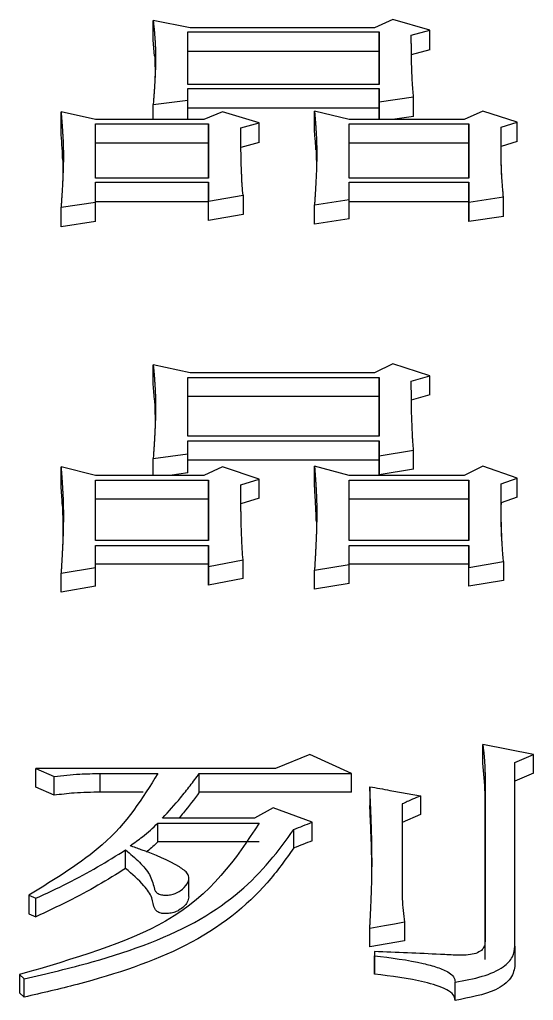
# Model space of a CAD drawing. Header units: millimetres. Extents: x 2016 to 4452, y 736 to 2459.
# Drawn here: x 2589.557 to 2591.969, y 2292.506 to 2297.109 of the extents above; entities that cross this region are included whole.
import ezdxf

# ---------------------------------------------------------------- set-up
doc = ezdxf.new("R2010")
doc.units = ezdxf.units.MM

msp = doc.modelspace()

# ---------------------------------------------------------------- linework, layer by layer
at = {"color": 7, "linetype": 'Continuous', "lineweight": 25}
for p, q in [((2590.1843, 2297.0128), (2590.1843, 2297.105)), ((2590.3574, 2297.0707), (2590.1843, 2297.105)), ((2591.2227, 2297.0707), (2590.3574, 2297.0707)), ((2591.3093, 2297.1088), (2591.2227, 2297.0707)), ((2591.4824, 2297.0592), (2591.3093, 2297.1088)), ((2590.3465, 2297.0516), (2591.2444, 2297.0516)), ((2591.2444, 2296.9595), (2591.2444, 2297.0516)), ((2591.3958, 2297.0363), (2591.4824, 2297.0592)), ((2591.4824, 2296.9671), (2591.4824, 2297.0592)), ((2590.1901, 2296.9394), (2590.1843, 2297.0128)), ((2591.2444, 2296.9595), (2590.3465, 2296.9595)), ((2591.4824, 2296.9671), (2591.3958, 2296.9442)), ((2591.2444, 2296.8047), (2590.3465, 2296.8047)), ((2590.3465, 2296.7305), (2590.3465, 2296.7852)), ((2590.3465, 2296.7852), (2591.2444, 2296.7852)), ((2591.2444, 2296.7852), (2591.2444, 2296.7226)), ((2591.2444, 2296.6934), (2591.2444, 2296.7852)), ((2591.2444, 2296.7226), (2591.4066, 2296.7461)), ((2591.4066, 2296.6544), (2591.4066, 2296.7461)), ((2590.1843, 2296.7109), (2590.3465, 2296.7305)), ((2590.1843, 2296.6401), (2590.1843, 2296.7109)), ((2590.3465, 2296.6401), (2590.3465, 2296.7305)), ((2591.2444, 2296.7226), (2591.2444, 2296.6401)), ((2589.7516, 2296.584), (2589.7516, 2296.6755)), ((2589.9139, 2296.6401), (2589.7516, 2296.6755)), ((2591.2444, 2296.6934), (2590.3465, 2296.6935)), ((2590.5088, 2296.6755), (2590.4223, 2296.6401)), ((2590.6819, 2296.6243), (2590.5088, 2296.6755)), ((2590.9415, 2296.5879), (2590.9415, 2296.6794)), ((2591.1038, 2296.6401), (2590.9415, 2296.6794)), ((2591.2444, 2296.6401), (2591.2444, 2296.6934)), ((2591.4066, 2296.6544), (2591.3073, 2296.6401)), ((2591.7312, 2296.6794), (2591.6446, 2296.6401)), ((2591.8934, 2296.6282), (2591.7312, 2296.6794)), ((2590.4223, 2296.6401), (2589.9139, 2296.6401)), ((2589.9139, 2296.6204), (2590.4439, 2296.6204)), ((2589.9139, 2296.3654), (2589.9139, 2296.6204)), ((2590.4439, 2296.6204), (2590.4439, 2296.3653)), ((2590.4439, 2296.5289), (2590.4439, 2296.6204)), ((2590.5953, 2296.6006), (2590.6819, 2296.6243)), ((2590.6819, 2296.5328), (2590.6819, 2296.6243)), ((2591.6446, 2296.6401), (2591.1038, 2296.6401)), ((2591.1038, 2296.6203), (2591.6663, 2296.6203)), ((2591.1038, 2296.3653), (2591.1038, 2296.6203)), ((2591.6663, 2296.6203), (2591.6663, 2296.3653)), ((2591.6663, 2296.5288), (2591.6663, 2296.6203)), ((2591.8177, 2296.6045), (2591.8934, 2296.6282)), ((2591.8934, 2296.5367), (2591.8934, 2296.6282)), ((2591.8177, 2296.513), (2591.8177, 2296.6045)), ((2590.4439, 2296.5289), (2589.9139, 2296.5289)), ((2590.4439, 2296.3653), (2590.4439, 2296.5289)), ((2590.6819, 2296.5328), (2590.5953, 2296.5091)), ((2591.6663, 2296.5288), (2591.1038, 2296.5288)), ((2591.6663, 2296.3653), (2591.6663, 2296.5288)), ((2591.8934, 2296.5367), (2591.8177, 2296.513)), ((2590.4439, 2296.3653), (2589.9139, 2296.3654)), ((2589.9139, 2296.3452), (2590.4439, 2296.3452)), ((2589.9139, 2296.2523), (2589.9139, 2296.3452)), ((2590.4439, 2296.3452), (2590.4439, 2296.2564)), ((2590.4439, 2296.2541), (2590.4439, 2296.3452)), ((2591.6663, 2296.3653), (2591.1038, 2296.3653)), ((2591.1038, 2296.2644), (2591.1038, 2296.3452)), ((2591.1038, 2296.3452), (2591.6663, 2296.3452)), ((2591.6663, 2296.3452), (2591.6663, 2296.2523)), ((2591.6663, 2296.254), (2591.6663, 2296.3452)), ((2589.7516, 2296.228), (2589.9139, 2296.2523)), ((2590.4439, 2296.2541), (2589.9139, 2296.2541)), ((2589.9139, 2296.1613), (2589.9139, 2296.2523)), ((2590.4439, 2296.2564), (2590.6062, 2296.2847)), ((2590.4439, 2296.1653), (2590.4439, 2296.2564)), ((2590.4439, 2296.1653), (2590.4439, 2296.2541)), ((2590.6062, 2296.2847), (2590.6062, 2296.1936)), ((2590.9415, 2296.2401), (2591.1038, 2296.2644)), ((2590.9415, 2296.1491), (2590.9415, 2296.2401)), ((2591.1038, 2296.1734), (2591.1038, 2296.2644)), ((2591.6663, 2296.254), (2591.1038, 2296.2541)), ((2591.6663, 2296.2523), (2591.8285, 2296.2766)), ((2591.6663, 2296.1612), (2591.6663, 2296.254)), ((2591.6663, 2296.2523), (2591.6663, 2296.1612)), ((2591.8285, 2296.1855), (2591.8285, 2296.2766)), ((2589.7516, 2296.137), (2589.7516, 2296.228)), ((2590.6062, 2296.1936), (2590.4439, 2296.1653)), ((2589.9139, 2296.1613), (2589.7516, 2296.137)), ((2591.1038, 2296.1734), (2590.9415, 2296.1491)), ((2591.8285, 2296.1855), (2591.6663, 2296.1612)), ((2590.1843, 2295.3991), (2590.1843, 2295.4892)), ((2590.3574, 2295.4508), (2590.1843, 2295.4892)), ((2591.3093, 2295.4934), (2591.2228, 2295.4508)), ((2591.4824, 2295.4379), (2591.3093, 2295.4934)), ((2590.3466, 2295.4294), (2591.2444, 2295.4294)), ((2591.2228, 2295.4508), (2590.3574, 2295.4508)), ((2591.2444, 2295.3394), (2591.2444, 2295.4294)), ((2591.3958, 2295.4123), (2591.4824, 2295.4379)), ((2591.4824, 2295.348), (2591.4824, 2295.4379)), ((2590.1896, 2295.3245), (2590.1843, 2295.3991)), ((2591.2444, 2295.3394), (2590.3466, 2295.3395)), ((2591.4824, 2295.348), (2591.3958, 2295.3223)), ((2591.2444, 2295.1535), (2590.3466, 2295.1535)), ((2590.3466, 2295.0707), (2590.3466, 2295.1317)), ((2590.3466, 2295.1317), (2591.2444, 2295.1317)), ((2591.2444, 2295.1317), (2591.2444, 2295.0619)), ((2591.2444, 2295.0421), (2591.2444, 2295.1317)), ((2590.1843, 2295.0488), (2590.3466, 2295.0707)), ((2590.1843, 2294.9699), (2590.1843, 2295.0488)), ((2590.3466, 2294.9812), (2590.3466, 2295.0707)), ((2591.2444, 2295.0421), (2590.3466, 2295.0421)), ((2591.2444, 2295.0619), (2591.4067, 2295.0881)), ((2591.2444, 2295.0619), (2591.2444, 2294.9724)), ((2591.2444, 2294.9724), (2591.2444, 2295.0421)), ((2591.4067, 2294.9986), (2591.4067, 2295.0881)), ((2589.7516, 2294.92), (2589.7516, 2295.0094)), ((2589.9139, 2294.9699), (2589.7516, 2295.0094)), ((2590.5088, 2295.0094), (2590.4223, 2294.9699)), ((2590.6819, 2294.9523), (2590.5088, 2295.0094)), ((2590.9415, 2294.9244), (2590.9415, 2295.0138)), ((2591.1038, 2294.9699), (2590.9415, 2295.0138)), ((2591.4067, 2294.9986), (2591.2444, 2294.9724)), ((2591.7312, 2295.0138), (2591.6447, 2294.9699)), ((2591.8935, 2294.9567), (2591.7312, 2295.0138)), ((2590.4223, 2294.9699), (2589.9139, 2294.9699)), ((2590.3466, 2294.9812), (2590.2627, 2294.9699)), ((2590.5954, 2294.9259), (2590.6819, 2294.9523)), ((2590.6819, 2294.863), (2590.6819, 2294.9523)), ((2591.6447, 2294.9699), (2591.1038, 2294.9699)), ((2591.8177, 2294.9303), (2591.8935, 2294.9567)), ((2591.8934, 2294.8673), (2591.8935, 2294.9567)), ((2589.9139, 2294.9479), (2590.4439, 2294.9479)), ((2589.9139, 2294.6641), (2589.9139, 2294.9479)), ((2590.4439, 2294.9479), (2590.4439, 2294.664)), ((2590.4439, 2294.8586), (2590.4439, 2294.9479)), ((2591.1038, 2294.9479), (2591.6663, 2294.9479)), ((2591.1038, 2294.664), (2591.1038, 2294.9479)), ((2591.6663, 2294.9479), (2591.6663, 2294.664)), ((2591.6663, 2294.8585), (2591.6663, 2294.9479)), ((2591.8177, 2294.841), (2591.8177, 2294.9303)), ((2590.4439, 2294.8586), (2589.9139, 2294.8586)), ((2590.4439, 2294.664), (2590.4439, 2294.8586)), ((2590.6819, 2294.863), (2590.5954, 2294.8366)), ((2591.6663, 2294.8585), (2591.1038, 2294.8586)), ((2591.6663, 2294.664), (2591.6663, 2294.8585)), ((2591.8934, 2294.8673), (2591.8177, 2294.841)), ((2590.5966, 2294.7868), (2590.5962, 2294.8179)), ((2591.8177, 2294.841), (2591.8177, 2294.833)), ((2590.4439, 2294.664), (2589.9139, 2294.6641)), ((2589.9139, 2294.5384), (2589.9139, 2294.6417)), ((2589.9139, 2294.6417), (2590.4439, 2294.6417)), ((2590.4439, 2294.6417), (2590.4439, 2294.5429)), ((2590.4439, 2294.5527), (2590.4439, 2294.6417)), ((2591.6663, 2294.664), (2591.1038, 2294.664)), ((2591.1038, 2294.6417), (2591.6663, 2294.6417)), ((2591.1038, 2294.5519), (2591.1038, 2294.6417)), ((2591.6663, 2294.6417), (2591.6663, 2294.5384)), ((2591.6663, 2294.5527), (2591.6663, 2294.6417)), ((2589.7516, 2294.5114), (2589.9139, 2294.5384)), ((2590.4439, 2294.5527), (2589.9139, 2294.5528)), ((2589.9139, 2294.4496), (2589.9139, 2294.5384)), ((2590.4439, 2294.5429), (2590.6062, 2294.5744)), ((2590.4439, 2294.4541), (2590.4439, 2294.5527)), ((2590.4439, 2294.5429), (2590.4439, 2294.4541)), ((2590.6062, 2294.4856), (2590.6062, 2294.5744)), ((2590.9415, 2294.5249), (2591.1038, 2294.5519)), ((2591.6663, 2294.5527), (2591.1038, 2294.5527)), ((2591.1038, 2294.4631), (2591.1038, 2294.5519)), ((2591.6663, 2294.5384), (2591.8286, 2294.5654)), ((2591.6663, 2294.4496), (2591.6663, 2294.5527)), ((2591.6663, 2294.4496), (2591.6663, 2294.5384)), ((2591.8286, 2294.5654), (2591.8286, 2294.4766)), ((2589.7516, 2294.4226), (2589.7516, 2294.5114)), ((2590.9415, 2294.4361), (2590.9415, 2294.5249)), ((2589.9139, 2294.4496), (2589.7516, 2294.4226)), ((2590.6062, 2294.4856), (2590.4439, 2294.4541)), ((2591.1038, 2294.4631), (2590.9415, 2294.4361)), ((2591.8286, 2294.4766), (2591.6663, 2294.4496)), ((2591.9692, 2293.6604), (2591.7312, 2293.7074)), ((2591.7312, 2293.6197), (2591.7312, 2293.7074)), ((2590.9199, 2293.6604), (2590.7577, 2293.5943)), ((2591.1146, 2293.5707), (2590.9199, 2293.6604)), ((2591.8827, 2293.6226), (2591.9692, 2293.6604)), ((2591.8827, 2292.7603), (2591.8827, 2293.6226)), ((2591.9692, 2293.5727), (2591.9692, 2293.6604)), ((2589.6327, 2293.5943), (2589.7192, 2293.5565)), ((2590.7577, 2293.5943), (2589.6327, 2293.5943)), ((2589.6327, 2293.5068), (2589.6327, 2293.5943)), ((2589.9355, 2293.5707), (2590.2059, 2293.5707)), ((2589.9355, 2293.4831), (2589.9355, 2293.5707)), ((2590.4007, 2293.5707), (2591.1146, 2293.5707)), ((2590.4007, 2293.4831), (2590.4007, 2293.5707)), ((2591.1146, 2293.4831), (2591.1146, 2293.5707)), ((2591.9692, 2293.5727), (2591.8827, 2293.535)), ((2589.7192, 2293.469), (2589.7192, 2293.5565)), ((2589.7192, 2293.469), (2589.6327, 2293.5068)), ((2590.1375, 2293.4831), (2589.9355, 2293.4831)), ((2591.1146, 2293.4831), (2590.4007, 2293.4831)), ((2591.2012, 2293.5091), (2591.2012, 2293.4216)), ((2591.742, 2293.4805), (2591.742, 2292.7849)), ((2591.742, 2293.4452), (2591.742, 2293.4805)), ((2591.4391, 2293.4663), (2591.4391, 2293.3789)), ((2591.742, 2293.3931), (2591.742, 2293.4452)), ((2590.7468, 2293.4092), (2590.6603, 2293.3614)), ((2590.9307, 2293.3423), (2590.7468, 2293.4092)), ((2591.3526, 2293.4282), (2591.3526, 2293.0338)), ((2591.742, 2292.6983), (2591.742, 2293.3931)), ((2590.6603, 2293.3614), (2590.2276, 2293.3614)), ((2590.9307, 2293.255), (2590.9307, 2293.3423)), ((2591.4391, 2293.3789), (2591.3526, 2293.3408)), ((2590.206, 2293.3375), (2590.6819, 2293.3375)), ((2590.206, 2293.2503), (2590.206, 2293.3375)), ((2590.8441, 2293.2215), (2590.8441, 2293.3087)), ((2590.6819, 2293.2503), (2590.206, 2293.2503)), ((2590.0545, 2293.1256), (2590.0545, 2293.2127)), ((2590.352, 2292.9931), (2590.352, 2293.0802)), ((2589.6002, 2292.9999), (2589.6327, 2292.9853)), ((2589.6002, 2292.9999), (2589.6002, 2292.9131)), ((2589.6327, 2292.8985), (2589.6327, 2292.9853)), ((2589.6002, 2292.9131), (2589.6327, 2292.8985)), ((2591.2012, 2292.7571), (2591.2012, 2292.8437)), ((2591.3634, 2292.8731), (2591.3634, 2292.7864)), ((2591.3634, 2292.7864), (2591.2012, 2292.7571)), ((2591.8827, 2292.7603), (2591.8827, 2292.6738)), ((2591.2228, 2292.7357), (2591.2228, 2292.7161)), ((2591.2228, 2292.7357), (2591.2228, 2292.6493)), ((2591.2228, 2292.6296), (2591.2228, 2292.7161)), ((2589.5569, 2292.6273), (2589.5569, 2292.541)), ((2589.5569, 2292.6273), (2589.5785, 2292.6075)), ((2591.6014, 2292.5063), (2591.6014, 2292.5926)), ((2589.5569, 2292.541), (2589.5786, 2292.5212))]:
    msp.add_line(p, q, dxfattribs=at)
at = {"color": 7, "linetype": 'Continuous', "lineweight": 25, "flags": 128}
for points in [[(2591.3634, 2292.8731), (2591.3164, 2292.8646), (2591.2694, 2292.8561), (2591.2012, 2292.8437)], [(2589.5786, 2292.5212), (2589.5785, 2292.5598), (2589.5785, 2292.5837), (2589.5785, 2292.6075)]]:
    msp.add_lwpolyline(points, dxfattribs=at)
at = {"color": 7, "linetype": 'Continuous', "lineweight": 25}
for points, knots in [([(2590.1843, 2297.105), (2590.1846, 2297.1022), (2590.1851, 2297.0968), (2590.1858, 2297.0899), (2590.1865, 2297.083), (2590.187, 2297.0775), (2590.1877, 2297.0707), (2590.1882, 2297.0652), (2590.1889, 2297.0583), (2590.1894, 2297.0528), (2590.19, 2297.0459), (2590.1904, 2297.0404), (2590.191, 2297.0335), (2590.1914, 2297.028), (2590.192, 2297.0211), (2590.1923, 2297.0155), (2590.1928, 2297.0086), (2590.1931, 2297.0031), (2590.1935, 2296.9962), (2590.1938, 2296.9907), (2590.194, 2296.9851), (2590.1943, 2296.9796), (2590.1945, 2296.974), (2590.1947, 2296.9671), (2590.1948, 2296.9615), (2590.195, 2296.9546), (2590.1951, 2296.9491), (2590.1952, 2296.9421), (2590.1952, 2296.9365), (2590.1952, 2296.9296), (2590.1952, 2296.924), (2590.1952, 2296.9171), (2590.195, 2296.9018), (2590.1945, 2296.8822), (2590.1938, 2296.8627), (2590.1934, 2296.8515), (2590.193, 2296.8445), (2590.1927, 2296.8375), (2590.1924, 2296.8319), (2590.192, 2296.8249), (2590.1917, 2296.8193), (2590.1913, 2296.8122), (2590.191, 2296.8066), (2590.1905, 2296.7996), (2590.1902, 2296.794), (2590.1897, 2296.787), (2590.1894, 2296.7813), (2590.1889, 2296.7743), (2590.1885, 2296.7687), (2590.1881, 2296.763), (2590.1877, 2296.7574), (2590.1873, 2296.7518), (2590.1868, 2296.7447), (2590.1864, 2296.7391), (2590.1859, 2296.732), (2590.1854, 2296.7264), (2590.1849, 2296.7189), (2590.1845, 2296.7142), (2590.1843, 2296.7109)], [0, 0, 0, 0, 0.021203, 0.042406, 0.053008, 0.074211, 0.084813, 0.106016, 0.116618, 0.137821, 0.148423, 0.169626, 0.180228, 0.201431, 0.212032, 0.233236, 0.243837, 0.265041, 0.275642, 0.296845, 0.307447, 0.318049, 0.339252, 0.349854, 0.371057, 0.381659, 0.402862, 0.413463, 0.434667, 0.445268, 0.466472, 0.477073, 0.498276, 0.58309, 0.625497, 0.6467, 0.667903, 0.678505, 0.699708, 0.71031, 0.731513, 0.742115, 0.763318, 0.773919, 0.795123, 0.805724, 0.826928, 0.837529, 0.858732, 0.869334, 0.879936, 0.901139, 0.911741, 0.932944, 0.943545, 0.964749, 0.97535, 1, 1, 1, 1]), ([(2590.3465, 2296.8047), (2590.3465, 2296.8461), (2590.3465, 2296.929), (2590.3465, 2297.0107), (2590.3465, 2297.0516)], [0, 0, 0, 0, 0.499996, 1, 1, 1, 1]), ([(2591.2444, 2297.0516), (2591.2444, 2297.0107), (2591.2444, 2296.929), (2591.2444, 2296.8461), (2591.2444, 2296.8047)], [0, 0, 0, 0, 0.499996, 1, 1, 1, 1]), ([(2591.4066, 2296.7461), (2591.4055, 2296.7574), (2591.4042, 2296.7716), (2591.4028, 2296.7886), (2591.4022, 2296.7971), (2591.4011, 2296.8141), (2591.3994, 2296.8508), (2591.3977, 2296.8901), (2591.3971, 2296.921), (2591.397, 2296.9308), (2591.3969, 2296.9364), (2591.3968, 2296.9406), (2591.3967, 2296.9448), (2591.3966, 2296.949), (2591.3966, 2296.9532), (2591.3965, 2296.9574), (2591.3965, 2296.9616), (2591.3964, 2296.9658), (2591.3964, 2296.9699), (2591.3963, 2296.9741), (2591.3963, 2296.9797), (2591.3962, 2296.9853), (2591.3962, 2296.9909), (2591.3961, 2296.9951), (2591.3961, 2296.9985), (2591.3961, 2297.0013), (2591.3961, 2297.0034), (2591.396, 2297.0055), (2591.396, 2297.0076), (2591.396, 2297.0104), (2591.396, 2297.0132), (2591.396, 2297.0159), (2591.3959, 2297.018), (2591.3959, 2297.0201), (2591.3959, 2297.0222), (2591.3959, 2297.0243), (2591.3959, 2297.0264), (2591.3959, 2297.0284), (2591.3959, 2297.0305), (2591.3958, 2297.0331), (2591.3958, 2297.0351), (2591.3958, 2297.0363)], [0, 0, 0, 0, 0.11615, 0.145188, 0.174226, 0.203263, 0.319414, 0.551716, 0.609791, 0.638828, 0.653347, 0.667866, 0.682385, 0.696903, 0.711422, 0.725941, 0.74046, 0.754979, 0.769497, 0.784016, 0.798535, 0.827572, 0.842091, 0.85661, 0.871129, 0.878388, 0.885648, 0.892907, 0.900166, 0.907426, 0.921944, 0.929204, 0.936463, 0.943723, 0.950982, 0.958241, 0.965501, 0.97276, 0.98002, 0.987279, 1, 1, 1, 1]), ([(2590.1908, 2296.9437), (2590.1917, 2296.9204), (2590.1936, 2296.8715), (2590.1927, 2296.8429), (2590.1922, 2296.8279)], [0, 0, 0, 0, 0.475906, 1, 1, 1, 1]), ([(2591.2444, 2296.8047), (2591.2444, 2296.8154), (2591.2444, 2296.8674), (2591.2444, 2296.9187), (2591.2444, 2296.9595)], [0, 0, 0, 0, 0.205958, 1, 1, 1, 1]), ([(2589.7516, 2296.6755), (2589.7517, 2296.6739), (2589.752, 2296.6706), (2589.7524, 2296.6657), (2589.7528, 2296.6607), (2589.7532, 2296.6558), (2589.7536, 2296.6509), (2589.754, 2296.6459), (2589.7544, 2296.641), (2589.7548, 2296.636), (2589.7552, 2296.6311), (2589.7555, 2296.6261), (2589.7559, 2296.6212), (2589.7563, 2296.6162), (2589.7566, 2296.6121), (2589.7569, 2296.608), (2589.7572, 2296.6039), (2589.7575, 2296.5989), (2589.758, 2296.5923), (2589.7584, 2296.5857), (2589.7589, 2296.5774), (2589.7594, 2296.5691), (2589.76, 2296.5592), (2589.7605, 2296.5492), (2589.761, 2296.5393), (2589.7614, 2296.5293), (2589.7617, 2296.5193), (2589.7619, 2296.511), (2589.7621, 2296.5027), (2589.7623, 2296.4943), (2589.7624, 2296.4843), (2589.7625, 2296.4743), (2589.7625, 2296.4643), (2589.7624, 2296.4443), (2589.7618, 2296.4141), (2589.7607, 2296.3839), (2589.7597, 2296.3604), (2589.759, 2296.3469), (2589.7582, 2296.3335), (2589.7577, 2296.3234), (2589.7572, 2296.3149), (2589.7568, 2296.3082), (2589.7566, 2296.304), (2589.7563, 2296.2997), (2589.756, 2296.2955), (2589.7557, 2296.2904), (2589.7554, 2296.2854), (2589.7551, 2296.2811), (2589.7548, 2296.2769), (2589.7546, 2296.2727), (2589.7542, 2296.2676), (2589.754, 2296.2634), (2589.7537, 2296.26), (2589.7536, 2296.2575), (2589.7534, 2296.2549), (2589.7532, 2296.2524), (2589.7531, 2296.2498), (2589.7529, 2296.2473), (2589.7527, 2296.2447), (2589.7526, 2296.2422), (2589.7524, 2296.2401), (2589.7523, 2296.238), (2589.7521, 2296.2358), (2589.752, 2296.2333), (2589.7518, 2296.2306), (2589.7517, 2296.2289), (2589.7516, 2296.228)], [0, 0, 0, 0, 0.011199, 0.022398, 0.033596, 0.044795, 0.055994, 0.067193, 0.078392, 0.089591, 0.100789, 0.111988, 0.123187, 0.134386, 0.145585, 0.151184, 0.162383, 0.173582, 0.184781, 0.207178, 0.218377, 0.240775, 0.263172, 0.28557, 0.307968, 0.330365, 0.352763, 0.375161, 0.38636, 0.408757, 0.431155, 0.453553, 0.47595, 0.498348, 0.587939, 0.67753, 0.699928, 0.744723, 0.767121, 0.789519, 0.811916, 0.823115, 0.834314, 0.839913, 0.851112, 0.862311, 0.87351, 0.884709, 0.890308, 0.901507, 0.912706, 0.923905, 0.929504, 0.935103, 0.940703, 0.946302, 0.951902, 0.957501, 0.9631, 0.9687, 0.974299, 0.977099, 0.982698, 0.988298, 0.994149, 1, 1, 1, 1]), ([(2590.9415, 2296.6794), (2590.9417, 2296.6773), (2590.9419, 2296.6742), (2590.9423, 2296.67), (2590.9426, 2296.6668), (2590.9428, 2296.6636), (2590.9431, 2296.6605), (2590.9434, 2296.6573), (2590.9436, 2296.6541), (2590.9439, 2296.651), (2590.9442, 2296.6478), (2590.9444, 2296.6446), (2590.9447, 2296.6415), (2590.9449, 2296.6383), (2590.9452, 2296.6351), (2590.9455, 2296.6309), (2590.9459, 2296.6267), (2590.9462, 2296.6225), (2590.9464, 2296.6193), (2590.9467, 2296.6161), (2590.9469, 2296.6129), (2590.9471, 2296.6098), (2590.9474, 2296.6066), (2590.9476, 2296.6034), (2590.9478, 2296.6002), (2590.948, 2296.597), (2590.9482, 2296.5939), (2590.9484, 2296.5907), (2590.9487, 2296.5864), (2590.949, 2296.5822), (2590.9492, 2296.578), (2590.9494, 2296.5748), (2590.9498, 2296.5684), (2590.9505, 2296.5546), (2590.9512, 2296.5376), (2590.9516, 2296.5227), (2590.9517, 2296.5152), (2590.9518, 2296.5109), (2590.9519, 2296.5077), (2590.9519, 2296.5045), (2590.9519, 2296.5013), (2590.952, 2296.4981), (2590.952, 2296.4949), (2590.952, 2296.4917), (2590.952, 2296.4874), (2590.952, 2296.4832), (2590.952, 2296.4789), (2590.952, 2296.4757), (2590.952, 2296.4725), (2590.952, 2296.4693), (2590.952, 2296.466), (2590.9519, 2296.4628), (2590.9519, 2296.4596), (2590.9519, 2296.4564), (2590.9518, 2296.4532), (2590.9518, 2296.45), (2590.9517, 2296.4468), (2590.9517, 2296.4436), (2590.9516, 2296.4403), (2590.9515, 2296.4371), (2590.9514, 2296.4328), (2590.9513, 2296.4285), (2590.9512, 2296.4242), (2590.9511, 2296.421), (2590.951, 2296.4178), (2590.9509, 2296.4146), (2590.9508, 2296.4114), (2590.9506, 2296.4049), (2590.9501, 2296.3909), (2590.9493, 2296.3737), (2590.9486, 2296.3586), (2590.9482, 2296.3511), (2590.948, 2296.3468), (2590.9478, 2296.3435), (2590.9476, 2296.3403), (2590.9475, 2296.3371), (2590.9473, 2296.3338), (2590.9471, 2296.3295), (2590.9468, 2296.3252), (2590.9466, 2296.3208), (2590.9464, 2296.3176), (2590.9462, 2296.3144), (2590.946, 2296.3111), (2590.9458, 2296.3079), (2590.9456, 2296.3046), (2590.9454, 2296.3014), (2590.9452, 2296.2981), (2590.945, 2296.2949), (2590.9448, 2296.2916), (2590.9446, 2296.2884), (2590.9443, 2296.284), (2590.9441, 2296.2797), (2590.9438, 2296.2754), (2590.9436, 2296.2721), (2590.9434, 2296.2689), (2590.9432, 2296.2656), (2590.9429, 2296.2624), (2590.9427, 2296.2591), (2590.9425, 2296.2558), (2590.9423, 2296.2526), (2590.9421, 2296.2493), (2590.9418, 2296.2452), (2590.9416, 2296.2421), (2590.9415, 2296.2401)], [0, 0, 0, 0, 0.014617, 0.021926, 0.029235, 0.036543, 0.043852, 0.051161, 0.058469, 0.065778, 0.073086, 0.080395, 0.087704, 0.095012, 0.102321, 0.10963, 0.124247, 0.131556, 0.138864, 0.146173, 0.153482, 0.16079, 0.168099, 0.175407, 0.182716, 0.190025, 0.197333, 0.204642, 0.211951, 0.226568, 0.233877, 0.241185, 0.248494, 0.277729, 0.336198, 0.365433, 0.38005, 0.387359, 0.394667, 0.401976, 0.409284, 0.416593, 0.423902, 0.43121, 0.438519, 0.453136, 0.460445, 0.467754, 0.475062, 0.482371, 0.48968, 0.496988, 0.504297, 0.511606, 0.518914, 0.526223, 0.533531, 0.54084, 0.548149, 0.555457, 0.562766, 0.577383, 0.584692, 0.592001, 0.599309, 0.606618, 0.613927, 0.621235, 0.65047, 0.708939, 0.738174, 0.752791, 0.7601, 0.767408, 0.774717, 0.782026, 0.789334, 0.796643, 0.81126, 0.818569, 0.825877, 0.833186, 0.840495, 0.847803, 0.855112, 0.862421, 0.869729, 0.877038, 0.884347, 0.891655, 0.898964, 0.913581, 0.92089, 0.928198, 0.935507, 0.942816, 0.950124, 0.957433, 0.964742, 0.97205, 0.979359, 0.986668, 1, 1, 1, 1]), ([(2589.7593, 2296.4492), (2589.7592, 2296.4526), (2589.7577, 2296.4978), (2589.7545, 2296.5425), (2589.7516, 2296.584)], [0, 0, 0, 0, 0.073846, 1, 1, 1, 1]), ([(2590.6062, 2296.2847), (2590.6047, 2296.2996), (2590.6024, 2296.322), (2590.6009, 2296.3481), (2590.6003, 2296.3611), (2590.5998, 2296.3741), (2590.598, 2296.4132), (2590.5969, 2296.452), (2590.5964, 2296.4852), (2590.5963, 2296.4908), (2590.5962, 2296.4963), (2590.5962, 2296.5018), (2590.5961, 2296.5064), (2590.596, 2296.511), (2590.596, 2296.5156), (2590.5959, 2296.5211), (2590.5958, 2296.5267), (2590.5958, 2296.5312), (2590.5958, 2296.5358), (2590.5957, 2296.5404), (2590.5957, 2296.5459), (2590.5957, 2296.5505), (2590.5956, 2296.5551), (2590.5956, 2296.5597), (2590.5956, 2296.5643), (2590.5955, 2296.568), (2590.5955, 2296.5707), (2590.5955, 2296.5735), (2590.5955, 2296.5757), (2590.5955, 2296.578), (2590.5955, 2296.5803), (2590.5954, 2296.5831), (2590.5954, 2296.5854), (2590.5954, 2296.5876), (2590.5954, 2296.5899), (2590.5954, 2296.5927), (2590.5954, 2296.595), (2590.5954, 2296.5976), (2590.5954, 2296.5993), (2590.5953, 2296.6006)], [0, 0, 0, 0, 0.14049, 0.210735, 0.245858, 0.263419, 0.333664, 0.614647, 0.632209, 0.64977, 0.667331, 0.684892, 0.702453, 0.711234, 0.728795, 0.746356, 0.763917, 0.781479, 0.790259, 0.80782, 0.825382, 0.842943, 0.851723, 0.869285, 0.886846, 0.895626, 0.904407, 0.913188, 0.921968, 0.926358, 0.935139, 0.94392, 0.9527, 0.957091, 0.965871, 0.974652, 0.983432, 0.987823, 1, 1, 1, 1]), ([(2590.9485, 2296.4979), (2590.9484, 2296.4997), (2590.9482, 2296.5037), (2590.9477, 2296.5098), (2590.9473, 2296.5161), (2590.9468, 2296.5225), (2590.9464, 2296.5288), (2590.9459, 2296.5352), (2590.9454, 2296.5415), (2590.9447, 2296.55), (2590.944, 2296.5584), (2590.9433, 2296.5668), (2590.9427, 2296.5732), (2590.9422, 2296.5802), (2590.9417, 2296.5851), (2590.9415, 2296.5879)], [0, 0, 0, 0, 0.061211, 0.131674, 0.202137, 0.272601, 0.343064, 0.413527, 0.48399, 0.554454, 0.69538, 0.765843, 0.836306, 0.90677, 1, 1, 1, 1]), ([(2591.8285, 2296.2766), (2591.8282, 2296.2803), (2591.8276, 2296.2876), (2591.8266, 2296.2987), (2591.8257, 2296.3098), (2591.8248, 2296.3208), (2591.8239, 2296.3318), (2591.8231, 2296.3429), (2591.8215, 2296.3649), (2591.8199, 2296.3906), (2591.8188, 2296.4162), (2591.8184, 2296.429), (2591.8181, 2296.4382), (2591.8179, 2296.4473), (2591.8177, 2296.4582), (2591.8175, 2296.4692), (2591.8173, 2296.4801), (2591.8172, 2296.491), (2591.8172, 2296.5019), (2591.8171, 2296.511), (2591.8171, 2296.5201), (2591.8171, 2296.5292), (2591.8172, 2296.5383), (2591.8172, 2296.5455), (2591.8172, 2296.5509), (2591.8173, 2296.5564), (2591.8173, 2296.5618), (2591.8173, 2296.5672), (2591.8174, 2296.5727), (2591.8174, 2296.5781), (2591.8175, 2296.5835), (2591.8175, 2296.588), (2591.8176, 2296.5917), (2591.8176, 2296.5939), (2591.8176, 2296.5962), (2591.8176, 2296.5984), (2591.8177, 2296.6014), (2591.8177, 2296.6034), (2591.8177, 2296.6045)], [0, 0, 0, 0, 0.033402, 0.066804, 0.100206, 0.133609, 0.167011, 0.200413, 0.233815, 0.367425, 0.43423, 0.467632, 0.484333, 0.517735, 0.551137, 0.584539, 0.617941, 0.651344, 0.684746, 0.718148, 0.734849, 0.768251, 0.801653, 0.818354, 0.835056, 0.851757, 0.868458, 0.885159, 0.90186, 0.918561, 0.935262, 0.951963, 0.960314, 0.968664, 0.972839, 0.98119, 0.989541, 1, 1, 1, 1]), ([(2591.8209, 2296.3755), (2591.8204, 2296.3855), (2591.8191, 2296.4133), (2591.8178, 2296.4624), (2591.8177, 2296.5041), (2591.8176, 2296.5143), (2591.8176, 2296.5168)], [0, 0, 0, 0, 0.228625, 0.628468, 0.911282, 1, 1, 1, 1]), ([(2590.9486, 2296.4965), (2590.9487, 2296.4953), (2590.9489, 2296.49), (2590.9506, 2296.441), (2590.9505, 2296.4097), (2590.9503, 2296.3966), (2590.9502, 2296.3936), (2590.9502, 2296.3937), (2590.9502, 2296.3937)], [0, 0, 0, 0, 0.118429, 0.503621, 0.817999, 0.925851, 0.976347, 1, 1, 1, 1]), ([(2589.7591, 2296.4568), (2589.7596, 2296.4389), (2589.7609, 2296.394), (2589.7596, 2296.3616), (2589.7587, 2296.3422)], [0, 0, 0, 0, 0.3993441, 1, 1, 1, 1]), ([(2590.1843, 2295.4892), (2590.1846, 2295.4861), (2590.1851, 2295.48), (2590.1858, 2295.4723), (2590.1865, 2295.4646), (2590.1871, 2295.4584), (2590.1877, 2295.4508), (2590.1882, 2295.4446), (2590.1889, 2295.4369), (2590.1894, 2295.4307), (2590.19, 2295.423), (2590.1905, 2295.4169), (2590.191, 2295.4092), (2590.1915, 2295.403), (2590.192, 2295.3953), (2590.1924, 2295.3891), (2590.1928, 2295.3814), (2590.1932, 2295.3752), (2590.1935, 2295.3674), (2590.1938, 2295.3612), (2590.1941, 2295.3551), (2590.1943, 2295.3489), (2590.1945, 2295.3427), (2590.1947, 2295.3349), (2590.1949, 2295.3287), (2590.195, 2295.321), (2590.1951, 2295.3147), (2590.1952, 2295.307), (2590.1952, 2295.3008), (2590.1952, 2295.293), (2590.1952, 2295.2868), (2590.1952, 2295.279), (2590.195, 2295.2619), (2590.1946, 2295.2401), (2590.1939, 2295.2182), (2590.1934, 2295.2057), (2590.1931, 2295.1979), (2590.1927, 2295.1901), (2590.1924, 2295.1838), (2590.1921, 2295.176), (2590.1917, 2295.1697), (2590.1913, 2295.1619), (2590.191, 2295.1556), (2590.1906, 2295.1478), (2590.1902, 2295.1415), (2590.1898, 2295.1337), (2590.1894, 2295.1274), (2590.1889, 2295.1196), (2590.1885, 2295.1133), (2590.1881, 2295.107), (2590.1877, 2295.1007), (2590.1873, 2295.0944), (2590.1868, 2295.0866), (2590.1864, 2295.0803), (2590.1859, 2295.0724), (2590.1855, 2295.0661), (2590.1849, 2295.0577), (2590.1846, 2295.0525), (2590.1843, 2295.0488)], [0, 0, 0, 0, 0.021203, 0.042406, 0.053008, 0.074211, 0.084813, 0.106016, 0.116618, 0.137821, 0.148423, 0.169626, 0.180228, 0.201431, 0.212032, 0.233236, 0.243837, 0.265041, 0.275642, 0.296845, 0.307447, 0.318049, 0.339252, 0.349854, 0.371057, 0.381658, 0.402862, 0.413463, 0.434667, 0.445268, 0.466472, 0.477073, 0.498276, 0.58309, 0.625497, 0.6467, 0.667903, 0.678505, 0.699708, 0.71031, 0.731513, 0.742114, 0.763318, 0.773919, 0.795123, 0.805724, 0.826927, 0.837529, 0.858732, 0.869334, 0.879936, 0.901139, 0.91174, 0.932944, 0.943545, 0.964749, 0.97535, 1, 1, 1, 1]), ([(2590.3466, 2295.1535), (2590.3466, 2295.1997), (2590.3466, 2295.2923), (2590.3466, 2295.3837), (2590.3466, 2295.4294)], [0, 0, 0, 0, 0.499996, 1, 1, 1, 1]), ([(2591.2444, 2295.4294), (2591.2444, 2295.3837), (2591.2444, 2295.2923), (2591.2444, 2295.1997), (2591.2444, 2295.1535)], [0, 0, 0, 0, 0.4999959, 1, 1, 1, 1]), ([(2591.4067, 2295.0881), (2591.4056, 2295.1008), (2591.4042, 2295.1166), (2591.4028, 2295.1355), (2591.4022, 2295.145), (2591.4012, 2295.164), (2591.3995, 2295.2049), (2591.3977, 2295.2489), (2591.3972, 2295.2834), (2591.397, 2295.2943), (2591.3969, 2295.3006), (2591.3968, 2295.3053), (2591.3967, 2295.31), (2591.3967, 2295.3147), (2591.3966, 2295.3194), (2591.3966, 2295.324), (2591.3965, 2295.3287), (2591.3964, 2295.3334), (2591.3964, 2295.3381), (2591.3963, 2295.3428), (2591.3963, 2295.349), (2591.3962, 2295.3553), (2591.3962, 2295.3615), (2591.3962, 2295.3662), (2591.3961, 2295.3701), (2591.3961, 2295.3732), (2591.3961, 2295.3755), (2591.3961, 2295.3779), (2591.3961, 2295.3802), (2591.396, 2295.3833), (2591.396, 2295.3864), (2591.396, 2295.3895), (2591.396, 2295.3919), (2591.396, 2295.3942), (2591.3959, 2295.3965), (2591.3959, 2295.3989), (2591.3959, 2295.4012), (2591.3959, 2295.4035), (2591.3959, 2295.4059), (2591.3959, 2295.4088), (2591.3959, 2295.4109), (2591.3958, 2295.4123)], [0, 0, 0, 0, 0.11615, 0.145188, 0.174226, 0.203263, 0.319414, 0.551716, 0.609791, 0.638828, 0.653347, 0.667866, 0.682385, 0.696903, 0.711422, 0.725941, 0.74046, 0.754978, 0.769497, 0.784016, 0.798535, 0.827572, 0.842091, 0.85661, 0.871129, 0.878388, 0.885647, 0.892907, 0.900166, 0.907426, 0.921944, 0.929204, 0.936463, 0.943723, 0.950982, 0.958241, 0.965501, 0.97276, 0.98002, 0.987279, 1, 1, 1, 1]), ([(2590.1903, 2295.3293), (2590.1903, 2295.3294), (2590.1901, 2295.3317), (2590.1945, 2295.2235), (2590.1928, 2295.1895), (2590.1918, 2295.1711)], [0, 0, 0, 0, 0.01145, 0.464143, 1, 1, 1, 1]), ([(2591.2444, 2295.1535), (2591.2444, 2295.1697), (2591.2444, 2295.2322), (2591.2444, 2295.2938), (2591.2444, 2295.3394)], [0, 0, 0, 0, 0.260576, 1, 1, 1, 1]), ([(2589.7516, 2295.0094), (2589.7519, 2295.0062), (2589.7522, 2295.0014), (2589.7527, 2294.9951), (2589.753, 2294.9903), (2589.7534, 2294.9855), (2589.7537, 2294.9807), (2589.7541, 2294.9759), (2589.7544, 2294.9711), (2589.7547, 2294.9664), (2589.7551, 2294.9616), (2589.7554, 2294.9568), (2589.7557, 2294.952), (2589.7562, 2294.9456), (2589.7566, 2294.9392), (2589.757, 2294.9328), (2589.7573, 2294.928), (2589.7576, 2294.9232), (2589.758, 2294.9168), (2589.7585, 2294.9088), (2589.759, 2294.8991), (2589.7595, 2294.8895), (2589.76, 2294.8799), (2589.7605, 2294.8703), (2589.7609, 2294.8606), (2589.7612, 2294.851), (2589.7616, 2294.8413), (2589.7618, 2294.8317), (2589.7621, 2294.822), (2589.7622, 2294.8123), (2589.7624, 2294.7994), (2589.7625, 2294.7865), (2589.7625, 2294.7736), (2589.7624, 2294.7542), (2589.762, 2294.7251), (2589.7611, 2294.6959), (2589.7603, 2294.6732), (2589.7597, 2294.6569), (2589.7589, 2294.6407), (2589.7582, 2294.6277), (2589.7577, 2294.6179), (2589.7573, 2294.6097), (2589.757, 2294.6032), (2589.7567, 2294.5983), (2589.7565, 2294.5934), (2589.7562, 2294.5885), (2589.7559, 2294.5836), (2589.7556, 2294.5788), (2589.7553, 2294.5739), (2589.755, 2294.5673), (2589.7546, 2294.5608), (2589.7542, 2294.5543), (2589.7539, 2294.5502), (2589.7538, 2294.5469), (2589.7536, 2294.5444), (2589.7535, 2294.542), (2589.7533, 2294.5395), (2589.7532, 2294.5371), (2589.753, 2294.5338), (2589.7528, 2294.5305), (2589.7526, 2294.5273), (2589.7524, 2294.5248), (2589.7523, 2294.5224), (2589.7522, 2294.5199), (2589.752, 2294.5174), (2589.7518, 2294.5146), (2589.7517, 2294.5126), (2589.7516, 2294.5114)], [0, 0, 0, 0, 0.019469, 0.029204, 0.038938, 0.048673, 0.058408, 0.068142, 0.077877, 0.087611, 0.097346, 0.107081, 0.116815, 0.12655, 0.146019, 0.155754, 0.165488, 0.175223, 0.184958, 0.204427, 0.223896, 0.243365, 0.262835, 0.282304, 0.301773, 0.321242, 0.340712, 0.360181, 0.37965, 0.399119, 0.418589, 0.457527, 0.476996, 0.496466, 0.574343, 0.65222, 0.67169, 0.710628, 0.749567, 0.769036, 0.788505, 0.807974, 0.817709, 0.827444, 0.837178, 0.846913, 0.856647, 0.866382, 0.876117, 0.885851, 0.90532, 0.915055, 0.92479, 0.929657, 0.934524, 0.939392, 0.944259, 0.949126, 0.953994, 0.963728, 0.968595, 0.973463, 0.97833, 0.983197, 0.988065, 0.992932, 1, 1, 1, 1]), ([(2590.9415, 2295.0138), (2590.9417, 2295.0114), (2590.942, 2295.0079), (2590.9423, 2295.0032), (2590.9426, 2294.9997), (2590.9429, 2294.9961), (2590.9431, 2294.9926), (2590.9434, 2294.9891), (2590.9437, 2294.9856), (2590.9439, 2294.982), (2590.9442, 2294.9785), (2590.9445, 2294.975), (2590.9447, 2294.9714), (2590.945, 2294.9679), (2590.9452, 2294.9644), (2590.9455, 2294.9608), (2590.9458, 2294.9561), (2590.9461, 2294.9514), (2590.9465, 2294.9467), (2590.9467, 2294.9431), (2590.9469, 2294.9396), (2590.9472, 2294.9361), (2590.9474, 2294.9325), (2590.9476, 2294.929), (2590.9478, 2294.9254), (2590.9481, 2294.9219), (2590.9483, 2294.9183), (2590.9485, 2294.9148), (2590.9487, 2294.9113), (2590.9489, 2294.9065), (2590.9492, 2294.9018), (2590.9494, 2294.8971), (2590.9498, 2294.89), (2590.9505, 2294.8746), (2590.9512, 2294.8556), (2590.9516, 2294.839), (2590.9518, 2294.8307), (2590.9518, 2294.8259), (2590.9519, 2294.8224), (2590.9519, 2294.8188), (2590.952, 2294.8152), (2590.952, 2294.8117), (2590.952, 2294.8081), (2590.9521, 2294.8045), (2590.9521, 2294.7998), (2590.9521, 2294.795), (2590.9521, 2294.7903), (2590.9521, 2294.7867), (2590.952, 2294.7831), (2590.952, 2294.7795), (2590.952, 2294.776), (2590.952, 2294.7724), (2590.9519, 2294.7688), (2590.9519, 2294.7652), (2590.9518, 2294.7617), (2590.9518, 2294.7581), (2590.9517, 2294.7545), (2590.9517, 2294.7509), (2590.9516, 2294.7473), (2590.9516, 2294.7438), (2590.9515, 2294.739), (2590.9513, 2294.7342), (2590.9512, 2294.7294), (2590.9511, 2294.7258), (2590.951, 2294.7223), (2590.9509, 2294.7187), (2590.9508, 2294.7151), (2590.9506, 2294.7079), (2590.9501, 2294.6924), (2590.9494, 2294.6732), (2590.9486, 2294.6564), (2590.9482, 2294.648), (2590.948, 2294.6432), (2590.9478, 2294.6396), (2590.9477, 2294.636), (2590.9475, 2294.6324), (2590.9473, 2294.6288), (2590.9471, 2294.6252), (2590.9469, 2294.6204), (2590.9466, 2294.6156), (2590.9464, 2294.6108), (2590.9462, 2294.6072), (2590.946, 2294.6036), (2590.9458, 2294.6), (2590.9456, 2294.5964), (2590.9454, 2294.5928), (2590.9452, 2294.5891), (2590.945, 2294.5855), (2590.9448, 2294.5819), (2590.9446, 2294.5783), (2590.9444, 2294.5747), (2590.9441, 2294.5699), (2590.9439, 2294.5651), (2590.9436, 2294.5602), (2590.9434, 2294.5566), (2590.9432, 2294.553), (2590.943, 2294.5494), (2590.9427, 2294.5458), (2590.9425, 2294.5421), (2590.9423, 2294.5385), (2590.9421, 2294.5349), (2590.9419, 2294.5304), (2590.9417, 2294.527), (2590.9415, 2294.5249)], [0, 0, 0, 0, 0.014624, 0.021936, 0.029248, 0.036561, 0.043873, 0.051185, 0.058497, 0.065809, 0.073121, 0.080433, 0.087745, 0.095057, 0.102369, 0.109682, 0.116994, 0.131618, 0.13893, 0.146242, 0.153554, 0.160866, 0.168178, 0.17549, 0.182803, 0.190115, 0.197427, 0.204739, 0.212051, 0.219363, 0.233987, 0.241299, 0.248611, 0.27786, 0.336357, 0.365605, 0.38023, 0.387542, 0.394854, 0.402166, 0.409478, 0.41679, 0.424102, 0.431414, 0.438727, 0.453351, 0.460663, 0.467975, 0.475287, 0.482599, 0.489911, 0.497223, 0.504535, 0.511848, 0.51916, 0.526472, 0.533784, 0.541096, 0.548408, 0.55572, 0.563032, 0.577656, 0.584969, 0.592281, 0.599593, 0.606905, 0.614217, 0.621529, 0.650778, 0.709274, 0.738523, 0.753147, 0.760459, 0.767771, 0.775083, 0.782395, 0.789708, 0.79702, 0.804332, 0.818956, 0.826268, 0.83358, 0.840892, 0.848204, 0.855516, 0.862829, 0.870141, 0.877453, 0.884765, 0.892077, 0.899389, 0.906701, 0.921325, 0.928638, 0.93595, 0.943262, 0.950574, 0.957886, 0.965198, 0.97251, 0.979822, 0.987134, 1, 1, 1, 1]), ([(2589.7577, 2294.8321), (2589.7576, 2294.8332), (2589.7562, 2294.8627), (2589.7539, 2294.8919), (2589.7516, 2294.92)], [0, 0, 0, 0, 0.0374339, 1, 1, 1, 1]), ([(2590.6062, 2294.5744), (2590.6047, 2294.591), (2590.6025, 2294.6159), (2590.601, 2294.6449), (2590.6004, 2294.6594), (2590.5998, 2294.6738), (2590.598, 2294.7172), (2590.5969, 2294.7605), (2590.5964, 2294.7974), (2590.5963, 2294.8036), (2590.5963, 2294.8097), (2590.5962, 2294.8159), (2590.5961, 2294.821), (2590.5961, 2294.8261), (2590.596, 2294.8312), (2590.5959, 2294.8374), (2590.5959, 2294.8435), (2590.5958, 2294.8486), (2590.5958, 2294.8538), (2590.5958, 2294.8589), (2590.5957, 2294.865), (2590.5957, 2294.8701), (2590.5956, 2294.8752), (2590.5956, 2294.8803), (2590.5956, 2294.8854), (2590.5956, 2294.8895), (2590.5955, 2294.8926), (2590.5955, 2294.8957), (2590.5955, 2294.8982), (2590.5955, 2294.9008), (2590.5955, 2294.9033), (2590.5955, 2294.9064), (2590.5955, 2294.9089), (2590.5954, 2294.9115), (2590.5954, 2294.914), (2590.5954, 2294.9171), (2590.5954, 2294.9196), (2590.5954, 2294.9226), (2590.5954, 2294.9245), (2590.5954, 2294.9259)], [0, 0, 0, 0, 0.14049, 0.210735, 0.245858, 0.263419, 0.333664, 0.614647, 0.632209, 0.64977, 0.667331, 0.684892, 0.702453, 0.711234, 0.728795, 0.746356, 0.763918, 0.781479, 0.790259, 0.80782, 0.825382, 0.842943, 0.851723, 0.869285, 0.886846, 0.895626, 0.904407, 0.913188, 0.921968, 0.926359, 0.935139, 0.94392, 0.9527, 0.957091, 0.965871, 0.974652, 0.983432, 0.987823, 1, 1, 1, 1]), ([(2590.9502, 2294.7541), (2590.9501, 2294.7582), (2590.9497, 2294.7718), (2590.9489, 2294.7902), (2590.9481, 2294.8067), (2590.9476, 2294.8162), (2590.9473, 2294.8233), (2590.9469, 2294.8304), (2590.9465, 2294.8375), (2590.9461, 2294.8446), (2590.9458, 2294.8516), (2590.9454, 2294.8587), (2590.945, 2294.8658), (2590.9446, 2294.8729), (2590.944, 2294.8823), (2590.9435, 2294.8917), (2590.9429, 2294.9011), (2590.9425, 2294.9082), (2590.942, 2294.9159), (2590.9417, 2294.9213), (2590.9415, 2294.9244)], [0, 0, 0, 0, 0.07253, 0.238962, 0.322178, 0.363786, 0.405394, 0.447002, 0.48861, 0.530218, 0.571825, 0.613433, 0.655041, 0.696649, 0.738257, 0.821473, 0.863081, 0.904689, 0.946297, 1, 1, 1, 1]), ([(2591.8286, 2294.5654), (2591.8284, 2294.5674), (2591.8279, 2294.5736), (2591.8273, 2294.5818), (2591.8267, 2294.59), (2591.826, 2294.5982), (2591.8253, 2294.6084), (2591.8244, 2294.6207), (2591.8235, 2294.633), (2591.8228, 2294.6432), (2591.8219, 2294.6575), (2591.8203, 2294.684), (2591.8191, 2294.7125), (2591.8184, 2294.7349), (2591.8182, 2294.745), (2591.8179, 2294.7552), (2591.8177, 2294.7674), (2591.8175, 2294.7796), (2591.8173, 2294.7917), (2591.8172, 2294.8039), (2591.8172, 2294.816), (2591.8172, 2294.8261), (2591.8171, 2294.8363), (2591.8172, 2294.8464), (2591.8172, 2294.8565), (2591.8172, 2294.8645), (2591.8173, 2294.8706), (2591.8173, 2294.8766), (2591.8173, 2294.8827), (2591.8174, 2294.8887), (2591.8174, 2294.8948), (2591.8175, 2294.9008), (2591.8175, 2294.9069), (2591.8176, 2294.9119), (2591.8176, 2294.9159), (2591.8176, 2294.9184), (2591.8176, 2294.921), (2591.8177, 2294.9235), (2591.8177, 2294.9267), (2591.8177, 2294.929), (2591.8177, 2294.9303)], [0, 0, 0, 0, 0.016701, 0.050103, 0.066804, 0.083505, 0.116907, 0.150309, 0.183711, 0.217114, 0.233815, 0.300619, 0.434229, 0.467631, 0.484332, 0.517734, 0.551136, 0.584538, 0.617941, 0.651343, 0.684745, 0.718147, 0.734848, 0.76825, 0.801652, 0.818353, 0.835054, 0.851755, 0.868456, 0.885157, 0.901858, 0.918559, 0.93526, 0.951962, 0.960312, 0.968663, 0.972838, 0.981188, 0.989539, 1, 1, 1, 1]), ([(2589.7567, 2294.8489), (2589.7567, 2294.8484), (2589.7573, 2294.8355), (2589.7618, 2294.7109), (2589.7597, 2294.661), (2589.7585, 2294.6323)], [0, 0, 0, 0, 0.017281, 0.434868, 1, 1, 1, 1]), ([(2591.8213, 2294.6679), (2591.82, 2294.7027), (2591.8181, 2294.7547), (2591.8177, 2294.8073), (2591.8177, 2294.8387), (2591.8177, 2294.8384), (2591.8177, 2294.8384)], [0, 0, 0, 0, 0.575054, 0.859765, 0.986342, 1, 1, 1, 1]), ([(2590.9501, 2294.7596), (2590.9503, 2294.7511), (2590.9506, 2294.7364), (2590.9504, 2294.7097), (2590.9503, 2294.699), (2590.95, 2294.6912), (2590.9501, 2294.6927), (2590.9501, 2294.6929)], [0, 0, 0, 0, 0.42739, 0.739117, 0.908863, 0.989824, 1, 1, 1, 1]), ([(2591.7312, 2293.7074), (2591.7317, 2293.7039), (2591.7326, 2293.6969), (2591.7338, 2293.6881), (2591.7347, 2293.6811), (2591.7356, 2293.6741), (2591.7364, 2293.667), (2591.7371, 2293.66), (2591.7378, 2293.653), (2591.7385, 2293.6459), (2591.739, 2293.6389), (2591.7394, 2293.6336), (2591.7399, 2293.6265), (2591.7403, 2293.6195), (2591.7408, 2293.6106), (2591.7411, 2293.6036), (2591.7414, 2293.5965), (2591.7416, 2293.5894), (2591.7418, 2293.5824), (2591.742, 2293.5753), (2591.7421, 2293.57), (2591.7422, 2293.5647), (2591.7423, 2293.5594), (2591.7423, 2293.554), (2591.7423, 2293.5496), (2591.7424, 2293.5461), (2591.7424, 2293.5425), (2591.7424, 2293.539), (2591.7424, 2293.5354), (2591.7424, 2293.5319), (2591.7424, 2293.5284), (2591.7424, 2293.5248), (2591.7424, 2293.5213), (2591.7423, 2293.5177), (2591.7423, 2293.5142), (2591.7423, 2293.5106), (2591.7423, 2293.5071), (2591.7422, 2293.5035), (2591.7422, 2293.5), (2591.7422, 2293.4964), (2591.7422, 2293.4929), (2591.7421, 2293.4895), (2591.7421, 2293.4854), (2591.742, 2293.4822), (2591.742, 2293.4805)], [0, 0, 0, 0, 0.046719, 0.093437, 0.116797, 0.140156, 0.186875, 0.210234, 0.233594, 0.280313, 0.303672, 0.327031, 0.350391, 0.397109, 0.420469, 0.467188, 0.490547, 0.513906, 0.560625, 0.583984, 0.607344, 0.630703, 0.654062, 0.677422, 0.700781, 0.712461, 0.72414, 0.7475, 0.759179, 0.770859, 0.794218, 0.805898, 0.817578, 0.840937, 0.852617, 0.864296, 0.887656, 0.899335, 0.911015, 0.934374, 0.946054, 0.957734, 0.978867, 1, 1, 1, 1]), ([(2591.742, 2293.3931), (2591.7425, 2293.4222), (2591.7438, 2293.498), (2591.736, 2293.5733), (2591.7312, 2293.6197)], [0, 0, 0, 0, 0.383201, 1, 1, 1, 1]), ([(2590.2059, 2293.5707), (2590.1343, 2293.4555), (2590.0052, 2293.2479), (2589.725, 2293.0763), (2589.6002, 2292.9999)], [0, 0, 0, 0, 0.554519, 1, 1, 1, 1]), ([(2589.7192, 2293.5565), (2589.7589, 2293.5612), (2589.8301, 2293.5696), (2589.9033, 2293.5704), (2589.9355, 2293.5707)], [0, 0, 0, 0, 0.558835, 1, 1, 1, 1]), ([(2590.2276, 2293.3614), (2590.2566, 2293.3931), (2590.3027, 2293.4435), (2590.3578, 2293.5137), (2590.3864, 2293.5517), (2590.4007, 2293.5707)], [0, 0, 0, 0, 0.459907, 0.729904, 1, 1, 1, 1]), ([(2589.9355, 2293.4831), (2589.8944, 2293.4826), (2589.8212, 2293.4816), (2589.7503, 2293.4728), (2589.7192, 2293.469)], [0, 0, 0, 0, 0.5610855, 1, 1, 1, 1]), ([(2590.4007, 2293.4831), (2590.3766, 2293.4507), (2590.3463, 2293.4099), (2590.3121, 2293.3697), (2590.3051, 2293.3614)], [0, 0, 0, 0, 0.794835, 1, 1, 1, 1]), ([(2591.2012, 2292.8437), (2591.2013, 2292.8459), (2591.2015, 2292.8493), (2591.2017, 2292.8537), (2591.2019, 2292.857), (2591.202, 2292.8603), (2591.2022, 2292.8636), (2591.2023, 2292.867), (2591.2025, 2292.8703), (2591.2027, 2292.8736), (2591.2028, 2292.8769), (2591.203, 2292.8802), (2591.2032, 2292.8847), (2591.2035, 2292.8902), (2591.2038, 2292.8968), (2591.2041, 2292.9035), (2591.2044, 2292.9101), (2591.2048, 2292.9167), (2591.2051, 2292.9233), (2591.2054, 2292.93), (2591.2058, 2292.9388), (2591.2063, 2292.9498), (2591.2069, 2292.963), (2591.2074, 2292.9763), (2591.2079, 2292.9895), (2591.2086, 2293.0071), (2591.2093, 2293.0247), (2591.21, 2293.0466), (2591.2105, 2293.0686), (2591.211, 2293.0949), (2591.2114, 2293.1212), (2591.2115, 2293.1474), (2591.2115, 2293.1693), (2591.2114, 2293.1867), (2591.2113, 2293.1998), (2591.2111, 2293.2129), (2591.211, 2293.2259), (2591.2107, 2293.239), (2591.2105, 2293.2521), (2591.2102, 2293.2651), (2591.2099, 2293.2781), (2591.2096, 2293.2912), (2591.2091, 2293.3085), (2591.2085, 2293.3259), (2591.208, 2293.3432), (2591.2075, 2293.3562), (2591.207, 2293.3692), (2591.2066, 2293.38), (2591.2063, 2293.3886), (2591.206, 2293.3951), (2591.2058, 2293.4016), (2591.2055, 2293.4081), (2591.2053, 2293.4145), (2591.205, 2293.421), (2591.2046, 2293.4296), (2591.2043, 2293.4383), (2591.2039, 2293.4469), (2591.2036, 2293.4533), (2591.2033, 2293.4598), (2591.2031, 2293.4663), (2591.2028, 2293.4727), (2591.2025, 2293.4792), (2591.2022, 2293.4856), (2591.2019, 2293.4921), (2591.2016, 2293.4999), (2591.2013, 2293.5055), (2591.2012, 2293.5091)], [0, 0, 0, 0, 0.009839, 0.014759, 0.019678, 0.024598, 0.029518, 0.034437, 0.039357, 0.044276, 0.049196, 0.054116, 0.059035, 0.068874, 0.078714, 0.088553, 0.098392, 0.108231, 0.11807, 0.12791, 0.137749, 0.157427, 0.177105, 0.196784, 0.216462, 0.236141, 0.275497, 0.295176, 0.334533, 0.373889, 0.413246, 0.452603, 0.49196, 0.511638, 0.531317, 0.550995, 0.570673, 0.590352, 0.61003, 0.629709, 0.649387, 0.669065, 0.688744, 0.728101, 0.747779, 0.767457, 0.787136, 0.806814, 0.816653, 0.826493, 0.836332, 0.846171, 0.85601, 0.865849, 0.875689, 0.895367, 0.905206, 0.915045, 0.924884, 0.934724, 0.944563, 0.954402, 0.964241, 0.97408, 0.98392, 1, 1, 1, 1]), ([(2591.2012, 2293.5091), (2591.2327, 2293.5034), (2591.2882, 2293.4934), (2591.3675, 2293.4792), (2591.4153, 2293.4706), (2591.4391, 2293.4663)], [0, 0, 0, 0, 0.397994, 0.698997, 1, 1, 1, 1]), ([(2591.4391, 2293.4663), (2591.4268, 2293.4609), (2591.4062, 2293.4518), (2591.3773, 2293.4391), (2591.3609, 2293.4318), (2591.3526, 2293.4282)], [0, 0, 0, 0, 0.428367, 0.714183, 1, 1, 1, 1]), ([(2591.2112, 2293.1122), (2591.2112, 2293.1169), (2591.211, 2293.139), (2591.2104, 2293.1698), (2591.2093, 2293.2133), (2591.2082, 2293.2479), (2591.207, 2293.2826), (2591.206, 2293.3085), (2591.2051, 2293.3301), (2591.2044, 2293.3473), (2591.2039, 2293.3603), (2591.2033, 2293.3732), (2591.2027, 2293.3861), (2591.202, 2293.4022), (2591.2015, 2293.4141), (2591.2012, 2293.4216)], [0, 0, 0, 0, 0.045255, 0.213115, 0.297045, 0.464905, 0.548835, 0.632765, 0.716695, 0.75866, 0.800624, 0.842589, 0.884554, 0.926519, 1, 1, 1, 1]), ([(2590.8442, 2293.3087), (2590.8586, 2293.3143), (2590.8875, 2293.3255), (2590.9163, 2293.3367), (2590.9307, 2293.3423)], [0, 0, 0, 0, 0.5, 1, 1, 1, 1]), ([(2590.6819, 2293.3375), (2590.571, 2293.1704), (2590.3686, 2292.8653), (2589.8097, 2292.7014), (2589.5569, 2292.6273)], [0, 0, 0, 0, 0.5478251, 1, 1, 1, 1]), ([(2589.5785, 2292.6075), (2589.6862, 2292.6326), (2589.9891, 2292.7033), (2590.4381, 2292.8719), (2590.702, 2293.1105), (2590.8082, 2293.2587), (2590.8441, 2293.3088)], [0, 0, 0, 0, 0.181249, 0.510223, 0.834429, 1, 1, 1, 1]), ([(2590.0762, 2293.232), (2590.0956, 2293.2459), (2590.129, 2293.2698), (2590.1714, 2293.3054), (2590.1944, 2293.3268), (2590.206, 2293.3375)], [0, 0, 0, 0, 0.409889, 0.704653, 1, 1, 1, 1]), ([(2590.206, 2293.2503), (2590.1903, 2293.2353), (2590.1734, 2293.2191), (2590.1537, 2293.2036), (2590.1522, 2293.2024)], [0, 0, 0, 0, 0.924718, 1, 1, 1, 1]), ([(2590.9307, 2293.255), (2590.9163, 2293.2494), (2590.8875, 2293.2383), (2590.8586, 2293.2271), (2590.8442, 2293.2215)], [0, 0, 0, 0, 0.5, 1, 1, 1, 1]), ([(2590.8441, 2293.2216), (2590.805, 2293.1667), (2590.6879, 2293.0028), (2590.3886, 2292.7563), (2589.9337, 2292.6038), (2589.662, 2292.5406), (2589.5786, 2292.5212)], [0, 0, 0, 0, 0.181362, 0.542092, 0.85934, 1, 1, 1, 1]), ([(2589.6327, 2292.9853), (2589.683, 2293.0086), (2589.7842, 2293.0556), (2589.9252, 2293.1317), (2590.0114, 2293.1857), (2590.0545, 2293.2127)], [0, 0, 0, 0, 0.33078, 0.664698, 1, 1, 1, 1]), ([(2590.0545, 2293.2127), (2590.0768, 2293.1937), (2590.1203, 2293.1566), (2590.1721, 2293.0972), (2590.1836, 2293.0505), (2590.1927, 2293.0213), (2590.2003, 2293.0111), (2590.2113, 2293.0047), (2590.225, 2293.0011), (2590.2438, 2292.9998), (2590.2664, 2293.0016), (2590.2915, 2293.0083), (2590.3207, 2293.0255), (2590.3437, 2293.0502), (2590.3549, 2293.0781), (2590.3456, 2293.1065), (2590.2756, 2293.1562), (2590.1765, 2293.1963), (2590.0936, 2293.2258), (2590.0762, 2293.232)], [0, 0, 0, 0, 0.119378, 0.233044, 0.347088, 0.372157, 0.392491, 0.404557, 0.416667, 0.432851, 0.454707, 0.476798, 0.507453, 0.574091, 0.621959, 0.658929, 0.726106, 0.942431, 1, 1, 1, 1]), ([(2590.0545, 2293.1256), (2590.012, 2293.0989), (2589.9264, 2293.0453), (2589.7854, 2292.9694), (2589.6836, 2292.9222), (2589.6327, 2292.8985)], [0, 0, 0, 0, 0.331031, 0.66482, 1, 1, 1, 1]), ([(2590.3513, 2292.9928), (2590.3494, 2292.984), (2590.3447, 2292.9615), (2590.3188, 2292.9365), (2590.287, 2292.92), (2590.263, 2292.9142), (2590.2401, 2292.913), (2590.2222, 2292.9149), (2590.2099, 2292.9185), (2590.1996, 2292.925), (2590.184, 2292.9479), (2590.1827, 2292.99), (2590.1358, 2293.0552), (2590.0852, 2293.099), (2590.0545, 2293.1256)], [0, 0, 0, 0, 0.076683, 0.19712, 0.23509, 0.273395, 0.309405, 0.332504, 0.351157, 0.36981, 0.403426, 0.558532, 0.73155, 1, 1, 1, 1]), ([(2591.3526, 2293.0338), (2591.3529, 2293.0168), (2591.3534, 2292.9816), (2591.3572, 2292.928), (2591.3614, 2292.8914), (2591.3634, 2292.8731)], [0, 0, 0, 0, 0.318332, 0.659091, 1, 1, 1, 1]), ([(2591.7422, 2292.7849), (2591.7417, 2292.7744), (2591.7409, 2292.7577), (2591.722, 2292.7363), (2591.6819, 2292.7185), (2591.6116, 2292.7177), (2591.4577, 2292.7261), (2591.3266, 2292.7315), (2591.2228, 2292.7357)], [0, 0, 0, 0, 0.10163, 0.162723, 0.225538, 0.354202, 0.488391, 1, 1, 1, 1]), ([(2591.6014, 2292.5926), (2591.6453, 2292.6), (2591.7315, 2292.6147), (2591.8278, 2292.6576), (2591.8766, 2292.7097), (2591.8806, 2292.7435), (2591.8827, 2292.7603)], [0, 0, 0, 0, 0.2921, 0.574018, 0.788471, 1, 1, 1, 1]), ([(2591.2228, 2292.7161), (2591.301, 2292.7062), (2591.4035, 2292.6934), (2591.5187, 2292.6624), (2591.5688, 2292.6414), (2591.5989, 2292.6167), (2591.6006, 2292.6009), (2591.6014, 2292.5926)], [0, 0, 0, 0, 0.4982992, 0.6529249, 0.8087085, 0.8991261, 1, 1, 1, 1]), ([(2591.2228, 2292.6493), (2591.2228, 2292.6456), (2591.2228, 2292.6391), (2591.2228, 2292.6325), (2591.2228, 2292.6296)], [0, 0, 0, 0, 0.56, 1, 1, 1, 1]), ([(2591.8827, 2292.6738), (2591.8793, 2292.6524), (2591.8724, 2292.6091), (2591.7803, 2292.5396), (2591.67, 2292.5191), (2591.6014, 2292.5063)], [0, 0, 0, 0, 0.269848, 0.545951, 1, 1, 1, 1]), ([(2591.6014, 2292.5063), (2591.6002, 2292.5155), (2591.5976, 2292.5342), (2591.5489, 2292.567), (2591.4239, 2292.6042), (2591.3031, 2292.6195), (2591.2228, 2292.6296)], [0, 0, 0, 0, 0.11161, 0.226436, 0.486559, 1, 1, 1, 1])]:
    msp.add_open_spline(points, degree=3, knots=knots, dxfattribs=at)

doc.saveas('drawing.dxf')
